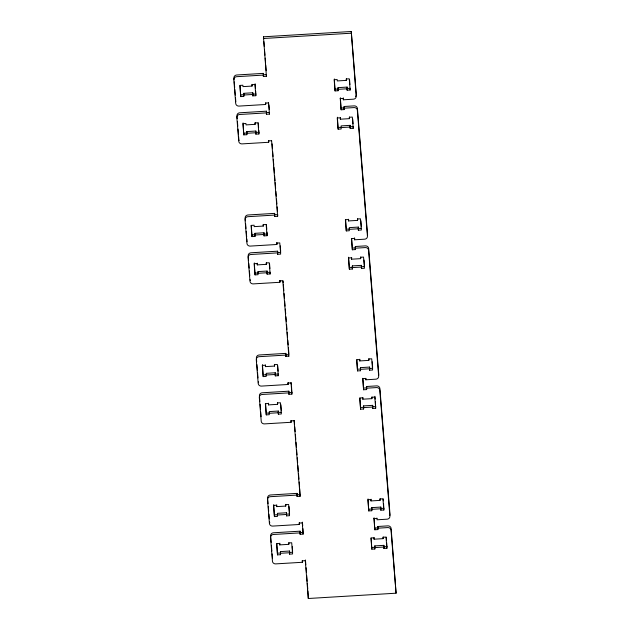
<?xml version="1.0" encoding="UTF-8"?>
<svg xmlns="http://www.w3.org/2000/svg" width="630" height="630" viewBox="0 0 630 630"><rect width="100%" height="100%" fill="white"/><g stroke="black" fill="none" stroke-linecap="round" stroke-linejoin="round"><path stroke-width="0.94" d="M255.701 91.192L255.827 95.697L252.803 95.878L252.795 92.775L243.747 93.327L243.755 96.429L240.731 96.611L240.093 85.57M243.755 96.429L243.747 93.327M258.851 130.394L258.899 133.97L255.875 134.151L255.867 131.04L246.81 131.591L246.826 134.694L243.802 134.875L243.085 122.905M246.826 134.694L246.81 131.591M240.731 96.611L239.833 85.412L242.857 85.231L242.967 86.625L252.024 86.082L252.126 84.373M252.803 95.878L252.795 92.775M243.802 134.875L242.904 123.677L245.92 123.496L246.039 124.897L255.095 124.346L255.197 122.645M255.875 134.151L255.867 131.04M234.069 79.876L233.919 77.97A3.032 2.804 3.5 0 1 236.715 74.994L263.371 73.379L263.379 76.49L266.403 76.301L263.474 36.8L351.257 31.5L356.312 94.5A3.024 2.804 3.5 0 1 355.588 96.532M267.01 232.123L267.057 235.699L264.041 235.88L264.033 232.777L254.977 233.32L254.985 236.431L251.968 236.612L251.323 225.571M263.379 76.49L263.371 73.379M254.985 236.431L254.977 233.32M266.403 76.301L266.506 74.6L263.49 74.781M267.214 272.443L270.231 272.262L270.128 273.963L267.112 274.144L267.104 271.042L258.048 271.585L258.056 274.696L255.04 274.877L254.315 262.907M263.269 75.088L236.612 76.695A3.032 2.804 3.5 0 0 233.817 79.679L235.722 103.478A3.032 2.804 3.5 0 0 238.967 106.092L265.632 104.486L265.734 102.785M266.419 114.29L266.522 112.581L269.538 112.4L269.435 114.101L266.419 114.29L266.411 111.179L239.746 112.794A3.032 2.804 3.5 0 0 236.951 115.77L237.179 118.629M266.427 262.639L266.325 264.348L257.268 264.891L257.371 263.19M269.435 114.101L268.553 102.619M251.968 236.612L251.071 225.406L254.087 225.225L254.197 226.627L263.253 226.083L263.356 224.375M266.301 112.888L239.644 114.495A3.032 2.804 3.5 0 0 236.848 117.479L238.754 141.278A3.032 2.804 3.5 0 0 241.999 143.892L268.663 142.286L268.766 140.577M264.041 235.88L264.033 232.777M245.377 220.831L245.149 217.972A3.032 2.804 3.5 0 1 247.944 214.987L274.609 213.381L274.617 216.484L277.633 216.303L271.585 140.419M267.112 274.144L267.104 271.042M275.373 374.173L278.397 373.992L278.287 375.7L275.271 375.882L275.263 372.771L266.207 373.322L266.214 376.425L263.198 376.606L262.482 364.636M274.593 364.376L274.483 366.077L265.427 366.628L265.537 364.92M274.617 216.484L274.609 213.381M277.633 216.303L277.736 214.602L274.719 214.783M266.269 414.879L265.372 403.673L268.388 403.491L268.498 404.893L277.554 404.35L277.444 402.948L280.46 402.767L281.358 413.965L278.342 414.146L278.334 411.043L269.278 411.587L269.286 414.69L266.269 414.879L265.624 403.838M274.499 215.082L247.842 216.696A3.032 2.804 3.5 0 0 245.046 219.673L246.96 243.479A3.032 2.804 3.5 0 0 250.197 246.094L276.861 244.487L276.767 242.802M276.861 244.487L276.964 242.778M276.751 243.085L279.767 242.904L280.665 254.103L277.649 254.284L277.641 251.181L250.976 252.787A3.032 2.804 3.5 0 0 248.181 255.772L248.566 260.529M268.498 404.893L268.608 403.184M277.649 254.284L277.641 251.181M277.539 252.882L250.874 254.496A3.032 2.804 3.5 0 0 248.078 257.473L249.992 281.279A3.032 2.804 3.5 0 0 253.236 283.894L279.893 282.287L279.799 280.602M279.893 282.287L279.996 280.578M275.271 375.882L275.263 372.771M277.554 404.35L277.657 402.641M278.342 414.146L278.334 411.043M274.428 516.608L273.53 505.41L276.554 505.228L276.664 506.622L285.721 506.079L285.603 504.677L288.627 504.496L289.524 515.694L286.508 515.875L286.493 512.773L277.444 513.316L277.452 516.427L274.428 516.608L273.711 504.638M288.886 356.021L285.847 356.486L285.839 353.383L259.174 354.989A3.032 2.804 3.5 0 0 256.386 357.974L256.686 361.777M276.664 506.622L276.767 504.921M285.847 356.486L285.839 353.383M285.736 355.084L259.072 356.69A3.032 2.804 3.5 0 0 256.276 359.675L258.19 383.473A3.032 2.804 3.5 0 0 261.434 386.095L288.091 384.481L287.997 382.796M277.499 554.872L276.601 543.674L279.618 543.493L279.736 544.895L288.792 544.344L288.674 542.942L291.698 542.761L292.596 553.959L289.572 554.148L289.564 551.037L280.515 551.589L280.523 554.691L277.499 554.872L276.853 543.832M288.091 384.481L288.201 382.78M291.556 386.796L291.895 394.104L288.879 394.286L288.871 391.175L262.214 392.789A3.032 2.804 3.5 0 0 259.418 395.774L259.875 401.483M288.879 394.286L288.871 391.175M279.736 544.895L279.838 543.186M280.523 554.691L280.515 551.589M291.895 394.104L291.021 382.615M285.721 506.079L285.823 504.37M288.768 392.884L262.104 394.49A3.032 2.804 3.5 0 0 259.308 397.475L261.222 421.273A3.032 2.804 3.5 0 0 264.466 423.895L291.123 422.281L291.029 420.596M291.123 422.281L291.233 420.58M286.508 515.875L286.493 512.773M268.073 503.685L267.616 497.968A3.032 2.804 3.5 0 1 270.412 494.991L297.069 493.377L297.077 496.479L300.1 496.298L294.052 420.415M288.792 544.344L288.894 542.643M289.572 554.148L289.564 551.037M297.077 496.479L297.069 493.377M300.1 496.298L299.738 488.778M296.966 495.085L270.309 496.692A3.032 2.804 3.5 0 0 267.514 499.677L269.419 523.475A3.032 2.804 3.5 0 0 272.664 526.089L299.329 524.483L299.234 522.798M299.329 524.483L299.431 522.774M302.935 528.664L303.132 534.098L300.116 534.279L300.108 531.177L273.444 532.783A3.032 2.804 3.5 0 0 270.648 535.768L271.183 542.43M300.116 534.279L300.108 531.177M303.132 534.098L302.25 522.616M299.998 532.885L273.341 534.492A3.032 2.804 3.5 0 0 270.546 537.477L272.451 561.275A3.032 2.804 3.5 0 0 275.696 563.889L302.361 562.283L302.266 560.598M302.361 562.283L302.463 560.574M373.936 518.285L374.818 529.775L377.835 529.594L377.827 526.483L387.891 525.877A3.024 2.804 3.5 0 1 391.135 528.499L396.081 593.2L308.298 598.5L305.282 560.416M347.232 88.483L350.248 88.302L350.146 90.003L347.13 90.184L347.122 87.082L338.066 87.633L338.074 90.736L335.058 90.917L334.333 78.947M338.074 90.736L338.066 87.633M308.298 598.5L307.936 590.979M350.304 126.748L353.32 126.567L353.217 128.276L350.201 128.457L350.193 125.346L341.137 125.898L341.145 129L338.129 129.181L337.404 117.212M367.416 235.541A3.024 2.804 3.5 0 0 367.542 234.502L357.43 108.502A3.024 2.804 3.5 0 0 354.194 105.879L344.13 106.486L344.137 109.596L341.121 109.778L340.239 98.296M349.516 116.952L349.414 118.653L340.357 119.204L340.46 117.495M341.121 109.778L340.397 97.808M351.257 31.5L356.202 96.201A3.024 2.804 3.5 0 1 353.414 99.186L343.35 99.792L343.255 98.107M343.35 99.792L343.452 98.091M344.137 109.596L344.13 106.486M335.058 90.917L334.16 79.719L337.176 79.537L337.286 80.931L346.342 80.388L346.445 78.679M347.13 90.184L347.122 87.082M350.201 128.457L350.193 125.346M346.287 230.919L345.39 219.713L348.406 219.531L348.524 220.933L357.572 220.39L357.462 218.988L360.478 218.807L361.384 230.005L358.36 230.186L358.352 227.084L349.296 227.627L349.303 230.73L346.287 230.919L345.642 219.878M348.524 220.933L348.626 219.224M349.359 269.183L348.461 257.985L351.477 257.796L351.587 259.198L360.643 258.654L360.533 257.253L363.549 257.072L364.447 268.27L361.431 268.451L361.423 265.348L352.367 265.892L352.375 269.002L349.359 269.183L348.642 257.213M351.587 259.198L351.697 257.497M378.646 375.543A3.024 2.804 3.5 0 0 378.78 374.496L368.668 248.496A3.024 2.804 3.5 0 0 365.424 245.881L355.359 246.487L355.367 249.59L352.351 249.779L351.705 238.739M352.375 269.002L352.367 265.892M344.027 108.195L354.084 107.588A3.024 2.804 3.5 0 1 357.328 110.203L367.44 236.203A3.024 2.804 3.5 0 1 364.644 239.187L354.58 239.794L354.485 238.108M354.58 239.794L354.69 238.085M355.367 249.59L355.359 246.487M357.572 220.39L357.683 218.681M358.36 230.186L358.352 227.084M360.643 258.654L360.754 256.945M361.431 268.451L361.423 265.348M357.525 370.912L356.619 359.714L359.643 359.533L359.754 360.935L368.81 360.384L368.7 358.982L371.716 358.801L372.613 370.007L369.597 370.188L369.589 367.077L360.533 367.629L360.541 370.731L357.525 370.912L356.879 359.88M359.754 360.935L359.856 359.226M360.541 370.731L360.533 367.629M375.409 401.901L375.685 408.272L372.669 408.453L372.653 405.35L363.605 405.893L363.612 408.996L360.588 409.177L359.95 398.144M389.875 515.537A3.024 2.804 3.5 0 0 390.009 514.497L379.898 388.497A3.024 2.804 3.5 0 0 376.653 385.883L366.597 386.489L366.605 389.592L363.581 389.773L362.699 378.291M371.983 396.947L371.881 398.648L362.825 399.2L362.927 397.491M363.581 389.773L362.943 378.732M363.612 408.996L363.605 405.893M355.257 248.196L365.321 247.582A3.024 2.804 3.5 0 1 368.566 250.205L378.669 376.204A3.024 2.804 3.5 0 1 375.874 379.181L365.817 379.795L365.904 378.37M366.605 389.592L366.597 386.489M368.81 360.384L368.912 358.683M369.597 370.188L369.589 367.077M372.669 408.453L372.653 405.35M383.575 503.63L383.843 510.001L380.827 510.182L380.819 507.079L371.763 507.623L371.771 510.733L368.755 510.914L368.038 498.944M380.142 498.676L380.04 500.385L370.983 500.929L371.094 499.228M371.771 510.733L371.763 507.623M386.718 542.832L386.914 548.265L383.898 548.454L383.891 545.344L374.834 545.895L374.842 548.998L371.826 549.179L371.18 538.138M383.213 536.949L383.111 538.65L374.055 539.201L374.157 537.492M374.818 529.775L374.094 517.805M374.842 548.998L374.834 545.895M366.487 388.19L376.551 387.584A3.024 2.804 3.5 0 1 379.795 390.206L389.899 516.198A3.024 2.804 3.5 0 1 387.111 519.183L377.047 519.789L376.953 518.104M377.835 529.594L377.827 526.483M380.827 510.182L380.819 507.079M383.898 548.454L383.891 545.344M263.371 38.501L351.154 33.209M240.841 94.902L243.857 94.721M252.913 94.177L255.93 93.996M335.16 89.208L338.176 89.027M243.637 95.028L252.693 94.484M337.964 89.334L347.02 88.791M268.537 102.903L265.514 103.084L265.632 104.486M340.224 98.579L343.24 98.398M341.224 108.069L344.24 107.888M243.905 133.174L246.928 132.993M255.985 132.442L259.001 132.261M338.231 127.48L341.247 127.299M246.708 133.292L255.764 132.749M341.035 127.599L350.091 127.055M271.569 140.703L268.553 140.884L268.663 142.286M252.071 234.903L255.087 234.722M264.143 234.179L267.159 233.99M346.39 229.21L349.414 229.029M358.47 228.485L361.486 228.296M254.874 235.029L263.931 234.478M349.193 229.336L358.25 228.784M354.469 238.392L351.453 238.573L352.351 249.779M277.751 252.583L280.767 252.394M352.454 248.07L355.477 247.889M255.142 273.168L258.158 272.987L258.048 271.585M349.461 267.474L352.485 267.293M361.533 266.75L364.557 266.569M257.946 273.294L266.994 272.751M352.264 267.6L361.321 267.049M279.783 280.885L282.799 280.704L288.863 356.304M285.949 354.777L288.973 354.595M263.301 374.905L266.325 374.724M357.627 369.211L360.643 369.03M369.7 368.479L372.716 368.298M266.104 375.023L275.16 374.48M360.431 369.33L369.479 368.786M287.981 383.087L290.997 382.898M362.683 378.575L365.707 378.394L365.817 379.795M288.981 392.577L292.005 392.395M363.691 388.072L366.707 387.883M266.372 413.17L269.388 412.989M278.444 412.437L281.468 412.256M360.699 407.476L363.715 407.295M372.771 406.744L375.787 406.563M269.175 413.296L278.232 412.745M363.494 407.602L372.55 407.051M291.013 420.887L294.029 420.698M297.187 494.778L300.203 494.597M274.538 514.899L277.554 514.718M286.611 514.174L289.627 513.993M368.857 509.205L371.873 509.024M380.93 508.481L383.953 508.3M277.334 515.025L286.39 514.482M371.661 509.331L380.717 508.788M299.211 523.081L302.235 522.9M373.921 518.577L376.937 518.388M300.219 532.578L303.235 532.397M374.921 528.066L377.937 527.885M377.724 528.192L387.781 527.586A3.024 2.804 3.5 0 1 391.025 530.2L396.081 593.2M277.602 553.172L280.626 552.983M289.682 552.439L292.698 552.258M371.928 547.478L374.945 547.289M384.001 546.745L387.017 546.564M280.405 553.29L289.461 552.746M374.732 547.596L383.788 547.053M302.25 560.881L305.267 560.7M349.579 79.9L349.949 84.57M352.721 119.102L353.099 123.763M360.888 220.831L361.336 226.43M364.03 260.032L364.479 265.632M372.196 361.762L372.645 367.361M374.96 396.301L375.189 399.097M383.197 498.96L383.347 500.826M386.269 537.233L386.497 540.028M350.146 90.003L349.248 78.805L346.232 78.986L346.342 80.388M353.217 128.276L352.32 117.07L349.303 117.251L349.414 118.653M375.685 408.272L374.787 397.073L371.763 397.254L371.881 398.648M383.843 510.001L382.945 498.802L379.929 498.984L380.04 500.385M386.914 548.265L386.017 537.067L383.001 537.248L383.111 538.65M340.357 119.204L340.247 117.802L337.231 117.983L338.129 129.181M362.825 399.2L362.715 397.798L359.691 397.979L360.588 409.177M370.983 500.929L370.873 499.535L367.857 499.716L368.755 510.914M374.055 539.201L373.944 537.799L370.928 537.981L371.826 549.179M263.474 36.8L263.631 38.737M263.86 41.643L264.253 46.494M264.482 49.4L264.947 55.212M265.183 58.125L265.569 62.968M265.726 64.906L266.191 70.725M268.939 104.934L269.317 109.596M272.058 143.845L272.451 148.688M272.68 151.602L273.073 156.445M273.302 159.351L273.774 165.17M273.924 167.107L274.397 172.919M274.625 175.825L275.019 180.676M275.168 182.613L275.641 188.425M275.869 191.339L276.263 196.182M276.491 199.088L276.885 203.939M277.113 206.845L277.507 211.688M280.248 245.865L280.697 251.464M283.059 280.933L283.216 282.878M283.374 284.815L283.839 290.627M284.075 293.533L284.461 298.384M284.697 301.29L285.083 306.133M285.319 309.046L285.705 313.89M285.941 316.795L286.327 321.647M286.563 324.552L286.949 329.395M287.185 332.301L287.571 337.152M287.808 340.058L288.193 344.901M288.43 347.815L288.894 353.627M291.257 383.064L291.406 384.93M294.289 420.934L294.525 423.84M294.761 426.746L295.147 431.597M295.383 434.503L295.769 439.346M296.005 442.26L296.391 447.103M296.628 450.009L297.014 454.86M297.25 457.766L297.636 462.609M297.872 465.523L298.336 471.334M298.494 473.272L298.959 479.091M299.195 481.997L299.581 486.84M302.408 522.128L302.715 525.861M305.448 559.968L305.834 564.811M306.07 567.717L306.456 572.568M306.692 575.473L307.156 581.285M307.314 583.222L307.779 589.042M266.411 111.179L266.522 112.581M255.103 83.727L255.481 88.397M258.253 122.929L258.623 127.591M266.411 224.658L266.789 229.328M269.561 263.86L269.931 268.53M277.72 365.589L278.169 371.188M280.862 404.791L281.319 410.39M289.028 506.528L289.477 512.127M292.249 546.659L292.619 551.321M255.827 95.697L254.93 84.499L251.905 84.68L252.024 86.082M258.899 133.97L258.001 122.763L254.977 122.945L255.095 124.346M267.057 235.699L266.159 224.5L263.143 224.682L263.253 226.083M270.128 273.963L269.231 262.765L266.214 262.946L266.325 264.348M278.287 375.7L277.389 364.494L274.373 364.683L274.483 366.077M257.268 264.891L257.158 263.498L254.134 263.679L255.04 274.877M265.427 366.628L265.317 365.227L262.3 365.408L263.198 376.606M234.226 81.782L234.683 87.491M234.832 89.397L235.297 95.106M235.525 97.965L235.825 101.776M237.408 121.488L237.793 126.244M238.022 129.103L238.479 134.812M238.636 136.718L238.864 139.569A3.032 2.804 3.5 0 0 239.156 140.592M245.613 223.681L245.991 228.446M246.22 231.297L246.677 237.014M246.834 238.912L247.062 241.77M248.795 263.387L249.181 268.144M249.409 271.002L249.787 275.767M256.922 364.636L257.379 370.345M257.528 372.251L257.985 377.961M260.103 404.342L260.489 409.098M260.718 411.957L261.096 416.713M268.301 506.536L268.687 511.3M268.916 514.151L269.293 518.915M271.412 545.289L271.869 550.998M272.097 553.857L272.483 558.613M269.821 522.79A3.032 2.804 3.5 0 1 269.522 521.766M258.591 382.788A3.032 2.804 3.5 0 1 258.292 381.772M250.386 280.586A3.032 2.804 3.5 0 1 250.094 279.57"/></g></svg>
